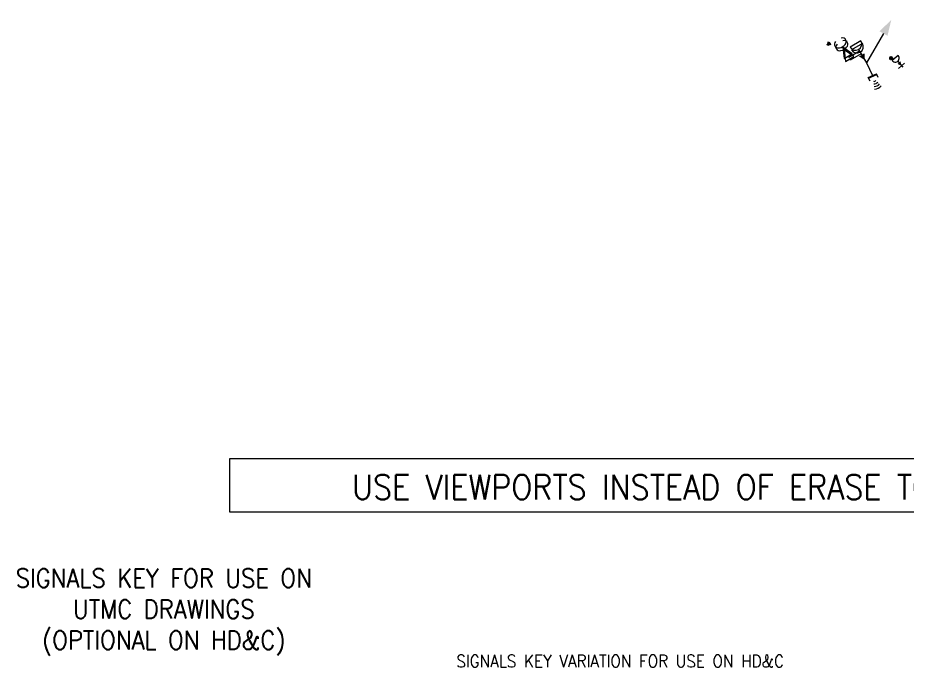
# Model space of a CAD drawing. Extents: x 437024 to 437759, y 437544 to 437864.
# Drawn here: x 437550.9 to 437622.9, y 437667.8 to 437719.9 of the extents above; entities that cross this region are included whole.
import ezdxf
from ezdxf.enums import TextEntityAlignment as Align

# ---------------------------------------------------------------- set-up
doc = ezdxf.new("R2010")
doc.units = 0
doc.layers.get('0').update_dxf_attribs({"color": 222})
for name, color, linetype in [('DATA', 7, 'Continuous'), ('SIGNALS', 7, 'Continuous'), ('UTC_Signals', 7, 'Continuous')]:
    doc.layers.add(name, color=color, linetype=linetype)
doc.layers.add('Z--05-T_DwgNotes', color=11, linetype='Continuous', plot=False)
doc.styles.add('Romans', font='romans.shx', dxfattribs={"width": 0.9})
doc.styles.get("Standard").update_dxf_attribs({"font": 'romans.shx'})

# ---------------------------------------------------------------- blocks, each defined once
blk = doc.blocks.new('HD001P')
at = {"linetype": 'Continuous'}
blk.add_line((0, 2.75), (0, 0), dxfattribs=at)
blk.add_solid([(0.375, 2.75), (-0.375, 2.75), (0, 4)], dxfattribs=at)
at = {"layer": 'DATA', "flags": 9}
for tag, p in [('SUPPORT', (0.75, 1.5)), ('BRACKETS', (0.75, 1.25)), ('CABLE', (0.75, 0.75)), ('HEIGHT', (0.75, 1)), ('TYPE', (0.75, 0.25)), ('PHASE', (0.75, 0.5)), ('NUM', (0.75, 0)), ('SITE', (0.75, -0.25)), ('IDENT', (0.75, -0.5))]:
    blk.add_attdef(tag, p, '', height=0.2, dxfattribs=at)
blk = doc.blocks.new('Symbol-TACTKNOB')
at = {"color": 0, "linetype": 'Continuous'}
for p, q in [((1.05, 0.6), (1.55, 0.6)), ((1.12, 0.42), (1.48, 0.78)), ((1.12, 0.78), (1.48, 0.42)), ((1.3, 0.35), (1.3, 0.85))]:
    blk.add_line(p, q, dxfattribs=at)
blk = doc.blocks.new('Signal-Symbol-083A')
for p, q in [((0.85, 0), (0.85, 1)), ((0.85, 1), (0.95, 1))]:
    blk.add_line(p, q)
at = {"color": 0, "linetype": 'Continuous'}
for p, q in [((1, 0), (0, 0)), ((1.5, -0.5), (1.5, 0.5))]:
    blk.add_line(p, q, dxfattribs=at)
blk.add_lwpolyline([(0.95, 1.375), (0.95, 0.625), (1.8, 1)], close=True, dxfattribs=at)
blk.add_arc((1.5, 0), 0.5, 90, 270, dxfattribs=at)
at = {"color": 0}
blk.add_solid([(0.25, 0), (0.75, -0.25), (0.75, 0.25)], dxfattribs=at)
at = {"linetype": 'Continuous'}
blk.add_text('C', height=1, dxfattribs=at).set_placement((2.157, 1), align=Align.MIDDLE)
at = {"layer": 'DATA'}
for tag, p, rotation, flags in [('SIG', (0, 0), 180, 3), ('IDENT', (-0.75, -1), 270, 9), ('SITE', (-0.5, -1), 270, 9), ('NUM', (-0.25, -1), 270, 9), ('TYPE', (0, -1), 270, 9), ('PHASE', (0.25, -1), 270, 9), ('CABLE', (0.5, -1), 270, 9), ('HEIGHT', (0.75, -1), 270, 9), ('FEATURES', (1, -1), 270, 9), ('SUPPORT', (1.25, -1), 270, 9)]:
    blk.add_attdef(tag, p, '', height=0.2, rotation=rotation, dxfattribs=dict(at, flags=flags))
blk = doc.blocks.new('A$C88c9c3d2')
at = {"layer": 'SIGNALS'}
for p, q in [((0.873, 0.396), (0.871, 1.19)), ((0.871, 1.19), (0.951, 1.19))]:
    blk.add_line(p, q, dxfattribs=at)
at = {"layer": 'SIGNALS', "color": 0, "linetype": 'Continuous'}
for p, q in [((1.391, 0), (1.388, 0.795)), ((0.993, 0.396), (0.198, 0.394))]:
    blk.add_line(p, q, dxfattribs=at)
blk.add_lwpolyline([(0.95, 1.488), (0.951, 0.893), (1.626, 1.192)], close=True, dxfattribs=at)
blk.add_arc((1.39, 0.397), 0.397, 90.1549, 270.1549, dxfattribs=at)
at = {"layer": 'SIGNALS', "xscale": 0.7940999999999999, "yscale": 0.7940999999999999, "zscale": 0.7940999999999999, "rotation": 0.1549181761895611}
blk.add_blockref('Signal-Symbol-083A', (0, 0.394), dxfattribs=at)
at = {"layer": 'SIGNALS', "linetype": 'Continuous'}
blk.add_text('C', height=0.794, rotation=0.1549, dxfattribs=at).set_placement((1.909, 1.193), align=Align.MIDDLE)
blk = doc.blocks.new('detect_visual-sym')
at = {"color": 0, "linetype": 'Continuous'}
for p, q in [((0, 0), (1.87, 0)), ((2.42, 0.6), (1.87, 0.6)), ((1.87, -0.6), (1.87, 0.6)), ((1.97, -0.6), (1.97, 0.6)), ((2.42, -0.6), (1.87, -0.6))]:
    blk.add_line(p, q, dxfattribs=at)
for centre, radius, start, end in [((2.46, 0), 0.255, 313.0864, 46.9136), ((2.53, 0), 0.518, 326.6121, 33.3879), ((2.53, 0), 0.862, 333.5703, 26.4297), ((2.46, 0), 1.28, 337.7803, 22.2197)]:
    blk.add_arc(centre, radius, start, end, dxfattribs=at)
blk = doc.blocks.new('Signal-Symbol-081A')
at = {"color": 0, "linetype": 'Continuous'}
for p, q in [((1, 0), (0, 0)), ((1.5, -0.5), (1.5, 0.5))]:
    blk.add_line(p, q, dxfattribs=at)
blk.add_line((0.25, -0.5), (0.25, 0.5))
blk.add_arc((1.5, 0), 0.5, 90, 270, dxfattribs=at)
at = {"color": 0}
blk.add_solid([(0.25, 0), (0.75, -0.25), (0.75, 0.25)], dxfattribs=at)
at = {"layer": 'DATA'}
for tag, p, rotation, flags in [('SIG', (0, 0), 180, 3), ('IDENT', (-0.75, -1), 270, 9), ('SITE', (-0.5, -1), 270, 9), ('NUM', (-0.25, -1), 270, 9), ('TYPE', (0, -1), 270, 9), ('PHASE', (0.25, -1), 270, 9), ('CABLE', (0.5, -1), 270, 9), ('HEIGHT', (0.75, -1), 270, 9), ('FEATURES', (1, -1), 270, 9), ('SUPPORT', (1.25, -1), 270, 9)]:
    blk.add_attdef(tag, p, '', height=0.2, rotation=rotation, dxfattribs=dict(at, flags=flags))

msp = doc.modelspace()

# ---------------------------------------------------------------- linework, layer by layer
at = {"layer": 'Z--05-T_DwgNotes'}
msp.add_lwpolyline([(437568.053, 437679.993), (437671.348, 437679.993), (437671.348, 437684.3), (437568.053, 437684.3)], close=True, dxfattribs=at)

# ---------------------------------------------------------------- block references
at = {"layer": 'UTC_Signals', "rotation": 329.9999999999999}
msp.add_blockref('HD001P', (437619.567, 437716.282, 4.976), dxfattribs=at)
at = {"layer": 'UTC_Signals'}
for name, p, xscale, yscale, zscale, rotation in [('A$C88c9c3d2', (437620.002, 437716.533, 4.976), 1.276033655525643, 1.276033655525643, 1.276033655525643, 120), ('Symbol-TACTKNOB', (437615.85, 437717.194, 4.976), 0.6509267639792017, 0.6509267639792017, 0.6509267639792017, 18.84797242559275), ('Symbol-TACTKNOB', (437620.711, 437716.27), 0.6509267639792019, 0.6509267639792019, 0.6509267639792019, 0.5206866360632807), ('Signal-Symbol-081A', (437622.509, 437715.932), 0.650926763979202, 0.650926763979202, 0.650926763979202, 129.889538907906), ('detect_visual-sym', (437619.567, 437716.282, 4.976), 0.6000000000000001, 0.6000000000000001, 0.6000000000000001, 295)]:
    msp.add_blockref(name, p, dxfattribs=dict(at, xscale=xscale, yscale=yscale, zscale=zscale, rotation=rotation))

# ---------------------------------------------------------------- texts
at = {"layer": 'Z--05-T_DwgNotes', "attachment_point": 5, "style": 'Romans'}
for s, insert, char_height, width in [('USE VIEWPORTS INSTEAD OF ERASE TO DISPLAY REQUIRED MODULES', (437619.553, 437681.909), 2, 102.2841), ('SIGNALS KEY FOR USE ON UTMC DRAWINGS \\P(OPTIONAL ON HD&C)', (437562.747, 437671.889), 1.5, 27.15516), ('SIGNALS KEY VARIATION FOR USE ON HD&C DRAWINGS ONLY', (437599.652, 437667.103), 1, 29.55167)]:
    msp.add_mtext(s, dxfattribs=dict(at, insert=insert, char_height=char_height, width=width))

doc.saveas('drawing.dxf')
